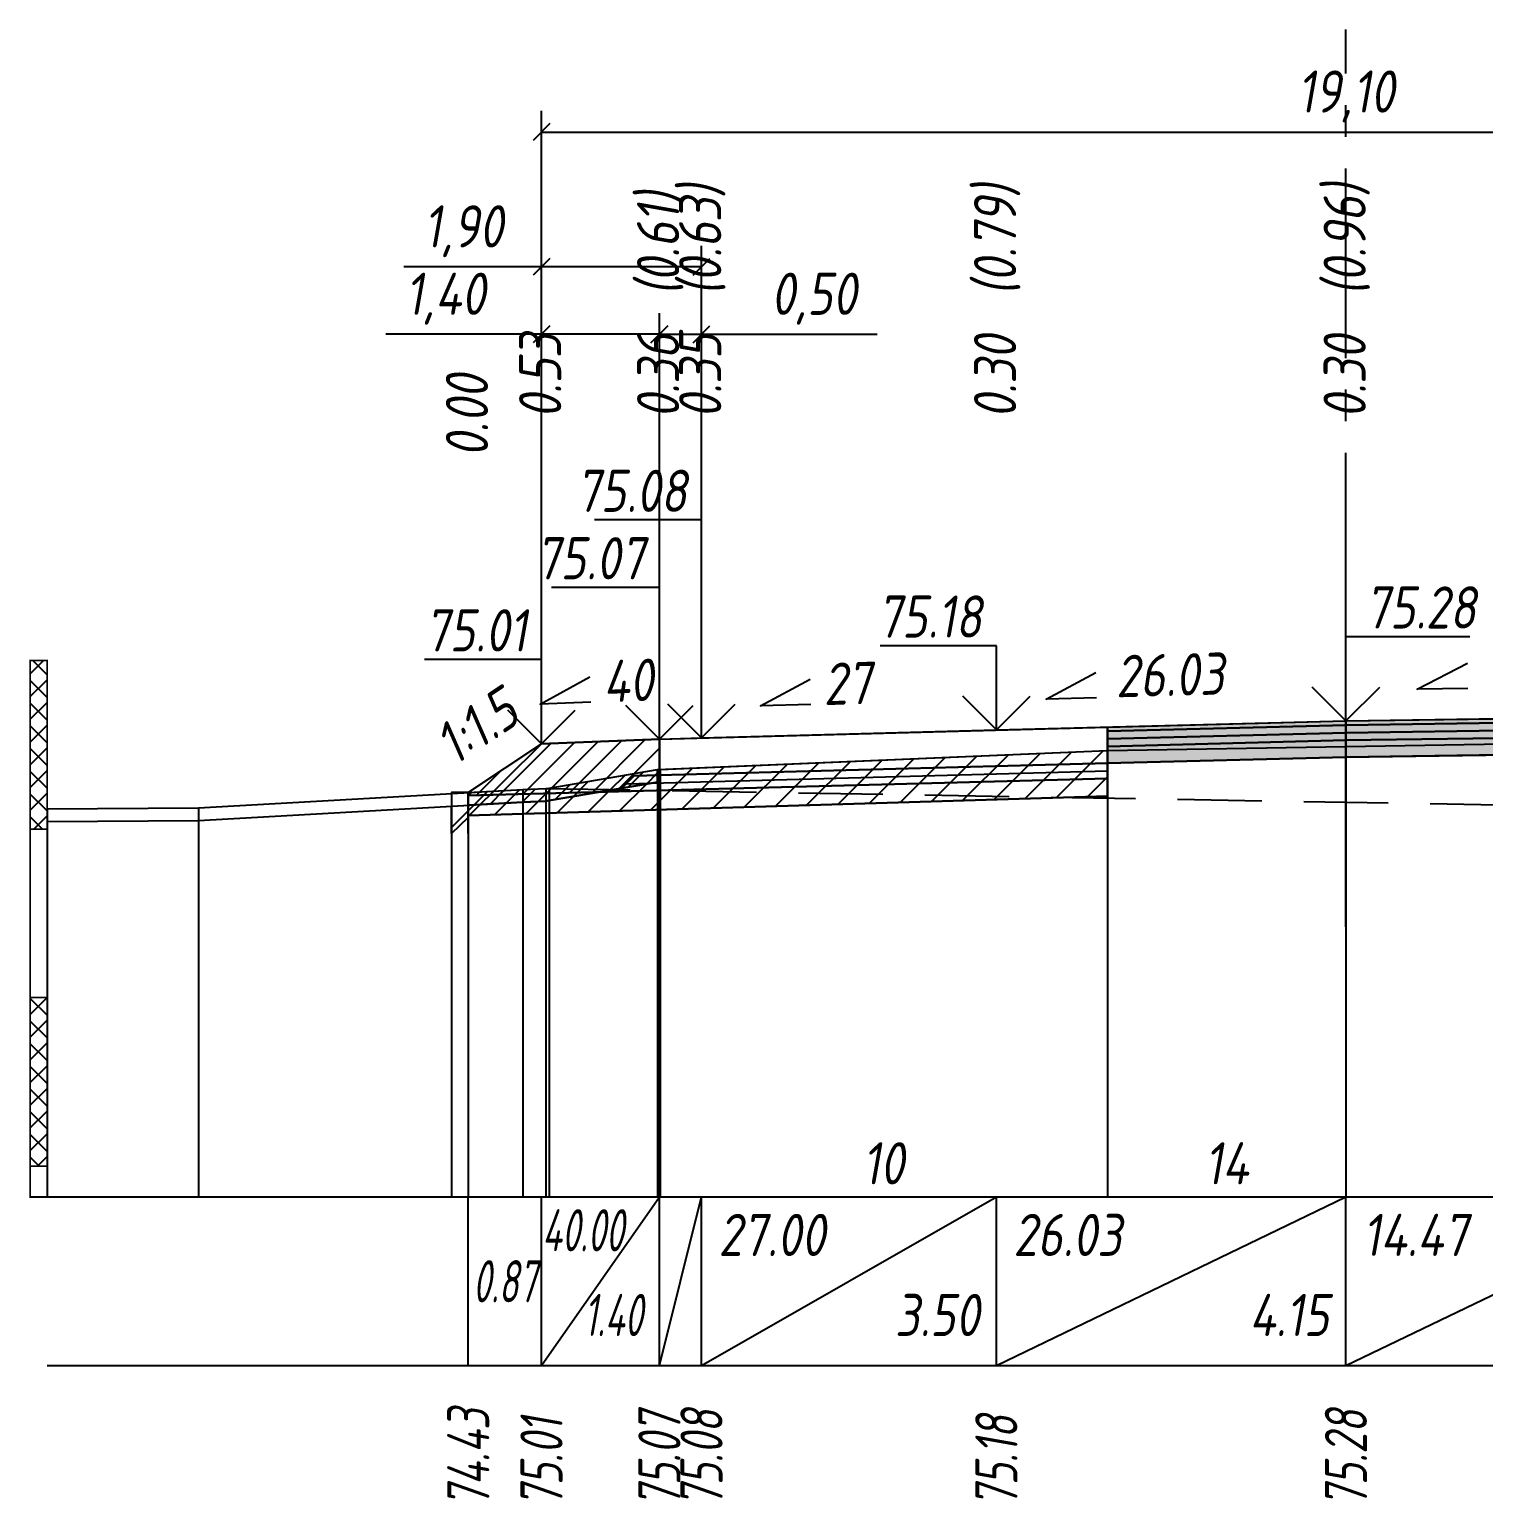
# Model space of a CAD drawing. Extents: x -717 to 1451, y -133302 to 233.
# Drawn here: x 78.9 to 165.3, y -32826.9 to -32739.7 of the extents above; entities that cross this region are included whole.
import ezdxf
from ezdxf.enums import TextEntityAlignment as Align

# ---------------------------------------------------------------- set-up
doc = ezdxf.new("R2010")
doc.units = 0
doc.linetypes.add('осевая2', pattern=[1.125, 0.75, -0.125, 0.125, -0.125])
doc.linetypes.add('штриховая', pattern=[0.75, 0.5, -0.25])
for name, color, linetype in [('Интерполированный поперечник', 2, 'Continuous'), ('Код_514', 1, 'Continuous'), ('Контур_0', 7, 'Continuous'), ('Контур_2521', 7, 'Continuous'), ('Контур_2564', 7, 'Continuous'), ('Контур_2660', 7, 'Continuous'), ('Контур_2665', 7, 'Continuous'), ('Контур_400', 7, 'Continuous'), ('Контур_508', 7, 'Continuous'), ('Контур_512', 7, 'Continuous'), ('Контур_513', 7, 'Continuous'), ('Контур_818', 7, 'Continuous'), ('Красный поперечник', 1, 'Continuous'), ('Линейка абсолютных высот', 7, 'Continuous'), ('Объём_2501', 7, 'Continuous'), ('Объём_2564', 7, 'Continuous'), ('Объём_2650', 7, 'Continuous'), ('Объём_2660', 7, 'Continuous'), ('Объём_2661', 7, 'Continuous'), ('Объём_2662', 7, 'Continuous'), ('Объём_2663', 7, 'Continuous'), ('Объём_2665', 7, 'Continuous'), ('Объём_2666', 7, 'Continuous'), ('Объём_2753', 7, 'Continuous'), ('Ось', 1, 'осевая2'), ('Откосы', 7, 'Continuous'), ('Отметки покрытия', 7, 'Continuous'), ('Рабочие отметки', 7, 'Continuous'), ('Рабочие отметки доп.', 7, 'Continuous'), ('Слои выравнивания', 7, 'Continuous'), ('Таблица', 7, 'Continuous'), ('Уклоны проезжей части', 7, 'Continuous'), ('Черный поперечник', 3, 'Continuous')]:
    doc.layers.add(name, color=color, linetype=linetype)
for name, color, linetype, true_color in [('Контур_2540', 2, 'Continuous', 0xffff00), ('Контур_2560', 2, 'Continuous', 0xffff00), ('Контур_2561', 7, 'Continuous', 0xff8040), ('Контур_2562', 3, 'Continuous', 0x00ff00), ('Контур_2563', 7, 'Continuous', 0xff8000), ('Контур_2570', 7, 'Continuous', 0x80ff00), ('Контур_2583', 3, 'Continuous', 0x00ff00), ('Контур_2725', 7, 'Continuous', 0x323232), ('Контур_2736', 4, 'Continuous', 0x00ffff), ('Контур_2737', 4, 'Continuous', 0x00ffff), ('Контур_2738', 4, 'Continuous', 0x00ffff), ('Контур_2739', 4, 'Continuous', 0x00ffff), ('Контур_2741', 4, 'Continuous', 0x00ffff), ('Контур_2742', 4, 'Continuous', 0x00ffff), ('Контур_2743', 4, 'Continuous', 0x00ffff), ('Контур_2744', 7, 'Continuous', 0xa4ffff), ('Контур_2745', 7, 'Continuous', 0xa4ffff), ('Контур_2747', 4, 'Continuous', 0x00ffff), ('Контур_2748', 4, 'Continuous', 0x00ffff), ('Контур_2749', 4, 'Continuous', 0x00ffff), ('Контур_2750', 4, 'Continuous', 0x00ffff), ('Контур_2751', 4, 'Continuous', 0x00ffff), ('Контур_2752', 4, 'Continuous', 0x00ffff), ('Контур_2760', 7, 'Continuous', 0x323232), ('Контур_2761', 7, 'Continuous', 0x323232), ('Контур_2762', 7, 'Continuous', 0x323232), ('Контур_2763', 7, 'Continuous', 0x323232), ('Контур_402', 7, 'Continuous', 0xff6464), ('Контур_703', 4, 'Continuous', 0x00ffff), ('Контур_705', 4, 'Continuous', 0x00ffff), ('Контур_707', 4, 'Continuous', 0x00ffff), ('Контур_720', 131, 'Continuous', 0xaaffff), ('Объём_2500', 7, 'Continuous', 0xc0c0c0), ('Объём_2520', 7, 'Continuous', 0x80ffff), ('Объём_2540', 2, 'Continuous', 0xffff00), ('Объём_2560', 2, 'Continuous', 0xffff00), ('Объём_2561', 7, 'Continuous', 0xff8040), ('Объём_2562', 3, 'Continuous', 0x00ff00), ('Объём_2563', 7, 'Continuous', 0xff8000), ('Объём_2570', 7, 'Continuous', 0x80ff00), ('Объём_2583', 3, 'Continuous', 0x00ff00), ('Объём_2592', 3, 'Continuous', 0x00ff00), ('Объём_2596', 3, 'Continuous', 0x00ff00), ('Объём_2600', 7, 'Continuous', 0x808000), ('Объём_2746', 2, 'Continuous', 0xffff00)]:
    doc.layers.add(name, color=color, linetype=linetype, true_color=true_color)
doc.styles.get("Standard").update_dxf_attribs({"font": 'txt', "height": 2.5})
doc.styles.add('М', font='romand.shx', dxfattribs={"width": 0.8, "oblique": 10, "height": 2.5})
doc.dimstyles.new('ISO-25', dxfattribs={"dimtxt": 2.5, "dimasz": 2.5, "dimexe": 1.25, "dimexo": 0.625, "dimtad": 1, "dimtxsty": 'Standard', "dimcen": 2.5, "dimadec": 0, "dimazin": 0, "dimtfac": 1, "dimtmove": 0, "dimatfit": 3, "dimfxl": 1, "dimarcsym": 0})
pattern_1 = [(45.0000013, (0, 0), (-0.67351924, 0.67351921), []), (135.0000003, (0, 0), (-0.673519222, -0.67351923), [])]

# ---------------------------------------------------------------- blocks, each defined once
blk = doc.blocks.new('_Oblique')
at = {"color": 0, "linetype": 'ByBlock', "lineweight": -2}
blk.add_line((-0.5, -0.5), (0.5, 0.5), dxfattribs=at)
blk = doc.blocks.new('*D754')
at = {"color": 0, "lineweight": -2, "transparency": 16777216}
for p, q in [((109.345, -32781.547), (109.345, -32756.562)), ((116.345, -32781.267), (116.345, -32756.562)), ((109.345, -32757.812), (100.105, -32757.812)), ((116.345, -32757.812), (109.345, -32757.812))]:
    blk.add_line(p, q, dxfattribs=at)
at = {"layer": 'Defpoints', "color": 0, "transparency": 16777216}
for p in [(116.345, -32757.812), (109.345, -32782.172), (116.345, -32781.892)]:
    blk.add_point(p, dxfattribs=at)
at = {"color": 0, "lineweight": -2, "transparency": 16777216, "rotation": 180}
blk.add_blockref('_Oblique', (109.345, -32757.812), dxfattribs=at)
at = {"color": 0, "lineweight": -2, "transparency": 16777216}
blk.add_blockref('_Oblique', (116.345, -32757.812), dxfattribs=at)
at = {"color": 0, "transparency": 16777216, "insert": (103.646, -32755.699), "char_height": 2.5, "width": 8.75, "attachment_point": 5, "style": 'М'}
blk.add_mtext('1,40', dxfattribs=at)
blk = doc.blocks.new('*D756')
at = {"color": 0, "lineweight": -2, "transparency": 16777216}
for p, q in [((116.345, -32781.267), (116.345, -32756.562)), ((118.845, -32781.2), (118.845, -32756.562)), ((116.345, -32757.812), (118.845, -32757.812)), ((118.845, -32757.812), (129.274, -32757.812))]:
    blk.add_line(p, q, dxfattribs=at)
at = {"layer": 'Defpoints', "color": 0, "transparency": 16777216}
for p in [(118.845, -32757.812), (116.345, -32781.892), (118.845, -32781.825)]:
    blk.add_point(p, dxfattribs=at)
at = {"color": 0, "lineweight": -2, "transparency": 16777216, "rotation": 180}
blk.add_blockref('_Oblique', (116.345, -32757.812), dxfattribs=at)
at = {"color": 0, "lineweight": -2, "transparency": 16777216}
blk.add_blockref('_Oblique', (118.845, -32757.812), dxfattribs=at)
at = {"color": 0, "transparency": 16777216, "insert": (125.513, -32755.699), "char_height": 2.5, "width": 9.16667, "attachment_point": 5, "style": 'М'}
blk.add_mtext('0,50', dxfattribs=at)
blk = doc.blocks.new('*D759')
at = {"color": 0, "lineweight": -2, "transparency": 16777216}
for p, q in [((109.345, -32781.547), (109.345, -32752.562)), ((118.845, -32781.2), (118.845, -32752.562)), ((109.345, -32753.812), (101.178, -32753.812)), ((118.845, -32753.812), (109.345, -32753.812))]:
    blk.add_line(p, q, dxfattribs=at)
at = {"layer": 'Defpoints', "color": 0, "transparency": 16777216}
for p in [(118.845, -32753.812), (109.345, -32782.172), (118.845, -32781.825)]:
    blk.add_point(p, dxfattribs=at)
at = {"color": 0, "lineweight": -2, "transparency": 16777216, "rotation": 180}
blk.add_blockref('_Oblique', (109.345, -32753.812), dxfattribs=at)
at = {"color": 0, "lineweight": -2, "transparency": 16777216}
blk.add_blockref('_Oblique', (118.845, -32753.812), dxfattribs=at)
at = {"color": 0, "transparency": 16777216, "insert": (104.718, -32751.699), "char_height": 2.5, "width": 8.75, "attachment_point": 5, "style": 'М'}
blk.add_mtext('1,90', dxfattribs=at)
blk = doc.blocks.new('*D760')
at = {"color": 0, "lineweight": -2, "transparency": 16777216}
for p, q in [((109.345, -32781.547), (109.345, -32744.562)), ((204.845, -32779.482), (204.845, -32744.562)), ((109.345, -32745.812), (204.845, -32745.812))]:
    blk.add_line(p, q, dxfattribs=at)
at = {"layer": 'Defpoints', "color": 0, "transparency": 16777216}
for p in [(204.845, -32745.812), (204.845, -32780.107), (109.345, -32782.172)]:
    blk.add_point(p, dxfattribs=at)
at = {"color": 0, "lineweight": -2, "transparency": 16777216, "rotation": 180}
blk.add_blockref('_Oblique', (109.345, -32745.812), dxfattribs=at)
at = {"color": 0, "lineweight": -2, "transparency": 16777216}
blk.add_blockref('_Oblique', (204.845, -32745.812), dxfattribs=at)
at = {"color": 0, "transparency": 16777216, "insert": (157.095, -32743.699), "char_height": 2.5, "width": 10.41667, "attachment_point": 5, "style": 'М'}
blk.add_mtext('19,10', dxfattribs=at)

msp = doc.modelspace()

# ---------------------------------------------------------------- hatches: boundary and pattern name
at = {"layer": 'Линейка абсолютных высот'}
h = msp.add_hatch(dxfattribs=at)
h.set_pattern_fill('ANSI37', scale=0.3, style=0)
h.set_pattern_definition(pattern_1)
h.paths.add_polyline_path([(80, -32787.171), (80, -32777.171), (79, -32777.171), (79, -32787.171)])
h = msp.add_hatch(dxfattribs=at)
h.set_pattern_fill('ANSI37', scale=0.3, style=0)
h.set_pattern_definition(pattern_1)
h.paths.add_polyline_path([(80, -32807.171), (80, -32797.171), (79, -32797.171), (79, -32807.171)])
at = {"layer": 'Объём_2563'}
h = msp.add_hatch(dxfattribs=at)
h.set_pattern_fill('ANSI31', color=256, scale=0.3)
h.paths.add_polyline_path([(109.345, -32782.11), (116.345, -32781.83), (116.345, -32783.98), (114.845, -32784.02), (113.92, -32784.945), (105, -32785.186), (105, -32785.007)])
at = {"layer": 'Объём_2570'}
h = msp.add_hatch(dxfattribs=at)
h.set_pattern_fill('ANSI31', color=256, scale=0.2)
h.paths.add_polyline_path([(116.235, -32784.382), (109.805, -32785.483), (109.607, -32785.506), (108.243, -32785.574), (105, -32785.757), (105, -32785.007), (108.243, -32784.824), (109.607, -32784.756), (109.805, -32784.733), (116.235, -32783.632)])
at = {"layer": 'Объём_2600'}
h = msp.add_hatch(dxfattribs=at)
h.set_pattern_fill('ANSI31', color=6, scale=0.4)
h.paths.add_polyline_path([(116.388, -32783.628), (142.934, -32782.515), (142.934, -32785.225), (105, -32786.363), (105, -32786.492), (104, -32787.441), (104, -32785.813), (108.243, -32785.574), (109.607, -32785.506), (109.805, -32785.483), (116.235, -32784.382), (116.235, -32783.632)])
at = {"layer": 'Слои выравнивания'}
for color, points in [(2, [(157.095, -32780.75), (167.626, -32780.597), (167.816, -32780.595), (177.845, -32780.45), (192.201, -32780.234), (192.201, -32780.484), (177.845, -32780.7), (167.816, -32780.845), (167.626, -32780.847), (157.095, -32781)]), (3, [(157.095, -32781), (167.626, -32780.847), (167.816, -32780.845), (177.845, -32780.7), (192.201, -32780.484), (192.201, -32780.934), (177.845, -32781.15), (167.816, -32781.295), (167.626, -32781.297), (157.095, -32781.45)]), (2, [(142.934, -32781.118), (157.095, -32780.75), (157.095, -32781), (142.934, -32781.368)]), (3, [(142.934, -32781.368), (157.095, -32781), (157.095, -32781.45), (142.934, -32781.818)]), (4, [(142.934, -32781.818), (157.095, -32781.45), (157.095, -32781.9), (142.934, -32782.268)]), (4, [(157.095, -32781.45), (167.626, -32781.297), (167.816, -32781.295), (177.845, -32781.15), (192.201, -32780.934), (192.201, -32781.384), (177.845, -32781.6), (167.816, -32781.745), (167.626, -32781.747), (157.095, -32781.9)]), (5, [(157.095, -32781.9), (167.626, -32781.747), (167.816, -32781.745), (177.845, -32781.6), (192.201, -32781.384), (192.201, -32782.384), (177.845, -32782.6), (167.816, -32782.745), (167.626, -32782.747), (157.095, -32782.9)]), (5, [(142.934, -32782.268), (157.095, -32781.9), (157.095, -32782.9), (142.934, -32783.268)])]:
    msp.add_hatch(color=color, dxfattribs=at).paths.add_polyline_path(points)

# ---------------------------------------------------------------- linework, layer by layer
at = {"layer": 'Интерполированный поперечник', "linetype": 'штриховая', "ltscale": 10, "flags": 128}
msp.add_lwpolyline([(109.607, -32784.756), (224.142, -32786.722)], dxfattribs=at)
at = {"layer": 'Код_514'}
for p, q in [((105, -32819), (105, -32809)), ((109.345, -32819), (109.345, -32809)), ((109.345, -32819), (116.345, -32809)), ((116.345, -32819), (116.345, -32809)), ((116.345, -32819), (118.845, -32809)), ((118.845, -32819), (118.845, -32809)), ((118.845, -32819), (136.345, -32809)), ((136.345, -32819), (136.345, -32809)), ((136.345, -32819), (157.095, -32809)), ((157.095, -32819), (157.095, -32809)), ((157.095, -32819), (177.845, -32809))]:
    msp.add_line(p, q, dxfattribs=at)
at = {"layer": 'Контур_0', "flags": 128}
for points in [[(116.345, -32781.83), (142.934, -32781.118), (142.934, -32783.268), (116.345, -32783.98), (116.345, -32781.83), (116.345, -32781.83)], [(109.345, -32782.11), (105, -32785.007), (105, -32785.007), (105, -32785.007), (105, -32785.007), (105, -32785.007), (105, -32785.007), (105, -32785.007), (105, -32785.007), (105, -32785.007), (105, -32785.007), (105, -32785.007), (105, -32785.007), (105, -32785.007), (105, -32785.007), (105, -32787.441)], [(109.345, -32782.11), (105, -32785.007), (105, -32785.007), (105, -32785.007), (105, -32785.007), (105, -32785.007), (105, -32785.007), (105, -32785.007), (105, -32785.007), (105, -32785.007), (105, -32785.007), (105, -32785.007), (105, -32785.007), (105, -32785.007), (105, -32785.007), (105, -32787.441), (105, -32787.441), (105, -32785.007), (105, -32785.007), (105, -32785.007), (105, -32785.007), (105, -32785.007), (105, -32785.007), (105, -32785.007), (105, -32785.007), (105, -32785.007), (105, -32785.007), (105, -32785.007), (105, -32785.007), (105, -32785.007)], [(105, -32785.186), (113.92, -32784.945), (114.845, -32784.02), (116.345, -32783.98)], [(114.845, -32784.02), (142.934, -32783.268), (142.934, -32784.168), (113.92, -32784.945), (114.845, -32784.02), (114.845, -32784.02)]]:
    msp.add_lwpolyline(points, dxfattribs=at)
at = {"layer": 'Контур_2521', "color": 250, "flags": 128}
msp.add_lwpolyline([(114.383, -32784.483), (136.345, -32783.89), (142.934, -32783.718)], dxfattribs=at)
at = {"layer": 'Контур_2540', "flags": 128}
msp.add_lwpolyline([(113.92, -32784.945), (142.934, -32784.168), (142.934, -32785.225), (105, -32786.363), (105, -32785.186), (113.92, -32784.945), (113.92, -32784.945)], dxfattribs=at)
at = {"layer": 'Контур_2560', "flags": 128}
msp.add_lwpolyline([(109.345, -32782.11), (109.345, -32782.11), (109.345, -32782.11), (116.345, -32781.83)], dxfattribs=at)
at = {"layer": 'Контур_2561', "flags": 128}
msp.add_lwpolyline([(116.345, -32781.83), (116.345, -32781.83), (109.345, -32782.11), (109.345, -32782.11), (116.345, -32781.83)], dxfattribs=at)
at = {"layer": 'Контур_2562', "flags": 128}
msp.add_lwpolyline([(109.345, -32782.11), (109.345, -32782.11), (109.345, -32782.11), (109.345, -32782.11), (109.345, -32782.11)], dxfattribs=at)
at = {"layer": 'Контур_2563', "flags": 128}
msp.add_lwpolyline([(109.345, -32782.11), (116.345, -32781.83), (116.345, -32783.98), (114.845, -32784.02), (113.92, -32784.945), (105, -32785.186), (105, -32785.007), (109.345, -32782.11), (109.345, -32782.11)], dxfattribs=at)
at = {"layer": 'Контур_2564', "flags": 128}
msp.add_lwpolyline([(109.345, -32782.11), (116.345, -32781.83)], dxfattribs=at)
at = {"layer": 'Контур_2570', "flags": 128}
msp.add_lwpolyline([(80, -32786.726), (88.991, -32786.659), (108.243, -32785.574), (109.607, -32785.506), (109.607, -32785.506), (109.805, -32785.483), (116.235, -32784.382), (116.235, -32783.632), (116.388, -32783.628), (142.934, -32782.515), (157.095, -32782.267), (167.626, -32782.083), (167.816, -32782.082), (192.201, -32781.542), (192.646, -32781.568), (211.766, -32782.463), (211.766, -32783.213), (213.901, -32783.932), (222.312, -32786.801), (224.142, -32787.472), (224.142, -32787.472), (226.93, -32787.628), (231.59, -32787.663), (248.707, -32787.674)], dxfattribs=at)
at = {"layer": 'Контур_2583', "flags": 128}
msp.add_lwpolyline([(104, -32787.441), (105, -32786.492), (105, -32785.007), (104, -32785.007), (104, -32787.441)], dxfattribs=at)
at = {"layer": 'Контур_2660', "flags": 128}
msp.add_lwpolyline([(105, -32786.363), (142.934, -32785.225)], dxfattribs=at)
at = {"layer": 'Контур_2665', "flags": 128}
msp.add_lwpolyline([(109.345, -32782.11), (109.345, -32782.11)], dxfattribs=at)
at = {"layer": 'Контур_2725', "flags": 128}
msp.add_lwpolyline([(142.934, -32783.268), (157.095, -32782.9), (167.626, -32782.747), (167.816, -32782.745), (177.845, -32782.6), (192.201, -32782.384)], dxfattribs=at)
at = {"layer": 'Контур_2736', "flags": 128}
msp.add_lwpolyline([(109.345, -32782.11), (105, -32785.007)], dxfattribs=at)
at = {"layer": 'Контур_2737', "flags": 128}
msp.add_lwpolyline([(105, -32785.007), (105, -32785.007)], dxfattribs=at)
at = {"layer": 'Контур_2738', "flags": 128}
msp.add_lwpolyline([(105, -32785.007), (105, -32785.007)], dxfattribs=at)
at = {"layer": 'Контур_2739', "flags": 128}
msp.add_lwpolyline([(105, -32785.007), (105, -32785.007)], dxfattribs=at)
at = {"layer": 'Контур_2741', "flags": 128}
msp.add_lwpolyline([(105, -32785.007), (105, -32785.007)], dxfattribs=at)
at = {"layer": 'Контур_2742', "flags": 128}
msp.add_lwpolyline([(105, -32785.007), (105, -32785.007)], dxfattribs=at)
at = {"layer": 'Контур_2743', "flags": 128}
msp.add_lwpolyline([(105, -32785.007), (105, -32785.007)], dxfattribs=at)
at = {"layer": 'Контур_2744', "flags": 128}
msp.add_lwpolyline([(105, -32785.007), (105, -32785.007)], dxfattribs=at)
msp.add_lwpolyline([(105, -32785.007), (105, -32785.007)], dxfattribs=at)
msp.add_lwpolyline([(105, -32785.007), (105, -32785.007)], dxfattribs=at)
msp.add_lwpolyline([(105, -32785.007), (105, -32785.007)], dxfattribs=at)
msp.add_lwpolyline([(105, -32785.007), (105, -32785.007)], dxfattribs=at)
msp.add_lwpolyline([(105, -32785.007), (105, -32785.007)], dxfattribs=at)
at = {"layer": 'Контур_2745', "flags": 128}
msp.add_lwpolyline([(105, -32785.007), (105, -32785.007)], dxfattribs=at)
msp.add_lwpolyline([(105, -32785.007), (105, -32785.007)], dxfattribs=at)
msp.add_lwpolyline([(105, -32785.007), (105, -32785.007)], dxfattribs=at)
msp.add_lwpolyline([(105, -32785.007), (105, -32785.007)], dxfattribs=at)
msp.add_lwpolyline([(105, -32785.007), (105, -32785.007)], dxfattribs=at)
msp.add_lwpolyline([(105, -32785.007), (105, -32785.007)], dxfattribs=at)
at = {"layer": 'Контур_2747', "flags": 128}
msp.add_lwpolyline([(105, -32785.007), (105, -32785.007)], dxfattribs=at)
at = {"layer": 'Контур_2748', "flags": 128}
msp.add_lwpolyline([(105, -32785.007), (105, -32785.007)], dxfattribs=at)
at = {"layer": 'Контур_2749', "flags": 128}
msp.add_lwpolyline([(105, -32785.007), (105, -32785.007)], dxfattribs=at)
at = {"layer": 'Контур_2750', "flags": 128}
msp.add_lwpolyline([(105, -32785.007), (105, -32785.007)], dxfattribs=at)
at = {"layer": 'Контур_2751', "flags": 128}
msp.add_lwpolyline([(105, -32785.007), (105, -32785.007)], dxfattribs=at)
at = {"layer": 'Контур_2752', "flags": 128}
msp.add_lwpolyline([(105, -32785.007), (105, -32785.007)], dxfattribs=at)
at = {"layer": 'Контур_2760', "flags": 128}
msp.add_lwpolyline([(142.934, -32781.118), (157.095, -32780.75), (167.626, -32780.597), (167.816, -32780.595), (177.845, -32780.45), (192.201, -32780.234)], dxfattribs=at)
at = {"layer": 'Контур_2761', "flags": 128}
msp.add_lwpolyline([(142.934, -32781.368), (157.095, -32781), (167.626, -32780.847), (167.816, -32780.845), (177.845, -32780.7), (192.201, -32780.484)], dxfattribs=at)
at = {"layer": 'Контур_2762', "flags": 128}
msp.add_lwpolyline([(142.934, -32781.818), (157.095, -32781.45), (167.626, -32781.297), (167.816, -32781.295), (177.845, -32781.15), (192.201, -32780.934)], dxfattribs=at)
at = {"layer": 'Контур_2763', "flags": 128}
msp.add_lwpolyline([(142.934, -32782.268), (157.095, -32781.9), (167.626, -32781.747), (167.816, -32781.745), (177.845, -32781.6), (192.201, -32781.384)], dxfattribs=at)
at = {"layer": 'Контур_400', "flags": 128}
for points in [[(157.095, -32780.75), (177.845, -32780.45), (195.345, -32780.187), (195.345, -32780.187), (195.345, -32780.187), (195.345, -32780.187), (195.345, -32780.187), (195.345, -32780.187), (197.845, -32780.149)], [(116.345, -32781.83), (118.845, -32781.762), (118.845, -32781.762), (118.845, -32781.762), (118.845, -32781.762), (118.845, -32781.762), (118.845, -32781.762), (136.345, -32781.29), (157.095, -32780.75)]]:
    msp.add_lwpolyline(points, dxfattribs=at)
at = {"layer": 'Контур_402', "flags": 128}
msp.add_lwpolyline([(105, -32786.363), (142.934, -32785.225), (142.934, -32783.268), (157.095, -32782.9), (177.845, -32782.6), (192.201, -32782.384), (192.201, -32785.853), (214.565, -32786.524)], dxfattribs=at)
at = {"layer": 'Контур_508', "flags": 128}
msp.add_lwpolyline([(104, -32787.441), (105, -32786.492), (105, -32786.363), (142.934, -32785.225), (142.934, -32783.268), (157.095, -32782.9), (177.845, -32782.6), (192.201, -32782.384), (192.201, -32785.853), (214.565, -32786.524), (218.279, -32789), (220.279, -32789), (223.707, -32786.715)], dxfattribs=at)
at = {"layer": 'Контур_512', "flags": 128}
msp.add_lwpolyline([(104, -32787.441), (105, -32786.492), (105, -32786.363), (142.934, -32785.225)], dxfattribs=at)
at = {"layer": 'Контур_513', "flags": 128}
msp.add_lwpolyline([(104, -32787.441), (105, -32786.492), (105, -32786.363), (142.934, -32785.225), (142.934, -32783.268), (157.095, -32782.9), (177.845, -32782.6), (192.201, -32782.384), (192.201, -32785.853), (214.565, -32786.524), (218.279, -32789), (220.279, -32789), (223.707, -32786.715)], dxfattribs=at)
at = {"layer": 'Контур_703', "flags": 128}
for points in [[(109.345, -32782.11), (105, -32785.007)], [(105, -32785.007), (105, -32787.441)]]:
    msp.add_lwpolyline(points, dxfattribs=at)
at = {"layer": 'Контур_705', "flags": 128}
msp.add_lwpolyline([(105, -32785.007), (105, -32785.007)], dxfattribs=at)
at = {"layer": 'Контур_707', "flags": 128}
msp.add_lwpolyline([(105, -32787.441), (105, -32785.007)], dxfattribs=at)
at = {"layer": 'Контур_720', "flags": 128}
msp.add_lwpolyline([(105, -32787.441), (105, -32787.441)], dxfattribs=at)
at = {"layer": 'Контур_818', "flags": 128}
msp.add_lwpolyline([(105, -32785.757), (108.243, -32785.574), (109.607, -32785.506), (109.607, -32785.506), (109.805, -32785.483), (116.235, -32784.382), (116.235, -32783.632), (116.388, -32783.628), (142.934, -32782.515), (157.095, -32782.267), (167.626, -32782.083), (167.816, -32782.082), (192.201, -32781.542), (192.646, -32781.568), (211.766, -32782.463), (211.766, -32783.213), (213.901, -32783.932), (222.312, -32786.801), (223.707, -32787.313)], dxfattribs=at)
at = {"layer": 'Красный поперечник'}
for p, q in [((157.095, -32780.75), (177.845, -32780.45)), ((118.845, -32781.762), (136.345, -32781.29)), ((136.345, -32781.29), (157.095, -32780.75)), ((105, -32785.007), (109.345, -32782.11)), ((109.345, -32782.11), (116.345, -32781.83)), ((116.345, -32781.83), (118.845, -32781.762)), ((142.934, -32785.225), (142.934, -32809)), ((105, -32786.363), (105, -32809)), ((105, -32786.492), (105, -32809)), ((104, -32787.441), (104, -32809))]:
    msp.add_line(p, q, dxfattribs=at)
at = {"layer": 'Линейка абсолютных высот', "color": 7, "const_width": 0.1, "flags": 128}
for points in [[(80, -32787.171), (80, -32777.171), (79, -32777.171), (79, -32787.171), (80, -32787.171)], [(80, -32797.171), (80, -32787.171), (79, -32787.171), (79, -32797.171), (80, -32797.171)], [(80, -32807.171), (80, -32797.171), (79, -32797.171), (79, -32807.171), (80, -32807.171)], [(80, -32809), (80, -32807.171), (79, -32807.171), (79, -32809), (80, -32809)]]:
    msp.add_lwpolyline(points, dxfattribs=at)
at = {"layer": 'Объём_2500', "flags": 128}
msp.add_lwpolyline([(116.345, -32781.83), (142.934, -32781.118), (142.934, -32783.268), (116.345, -32783.98), (116.345, -32781.83), (116.345, -32781.83)], dxfattribs=at)
at = {"layer": 'Объём_2501', "flags": 128}
for points in [[(157.095, -32780.75), (177.845, -32780.45), (195.345, -32780.187), (195.345, -32780.187), (195.345, -32780.187), (195.345, -32780.187), (195.345, -32780.187), (195.345, -32780.187), (197.845, -32780.149)], [(116.345, -32781.83), (118.845, -32781.762), (118.845, -32781.762), (118.845, -32781.762), (118.845, -32781.762), (118.845, -32781.762), (118.845, -32781.762), (136.345, -32781.29), (157.095, -32780.75)]]:
    msp.add_lwpolyline(points, dxfattribs=at)
at = {"layer": 'Объём_2520', "color": 250, "flags": 128}
msp.add_lwpolyline([(114.845, -32784.02), (142.934, -32783.268), (142.934, -32784.168), (113.92, -32784.945), (114.845, -32784.02), (114.845, -32784.02)], dxfattribs=at)
at = {"layer": 'Объём_2540', "flags": 128}
msp.add_lwpolyline([(113.92, -32784.945), (142.934, -32784.168), (142.934, -32785.225), (105, -32786.363), (105, -32785.186), (113.92, -32784.945), (113.92, -32784.945)], dxfattribs=at)
at = {"layer": 'Объём_2560', "flags": 128}
msp.add_lwpolyline([(109.345, -32782.11), (109.345, -32782.11), (109.345, -32782.11), (116.345, -32781.83)], dxfattribs=at)
at = {"layer": 'Объём_2561', "flags": 128}
msp.add_lwpolyline([(116.345, -32781.83), (116.345, -32781.83), (109.345, -32782.11), (109.345, -32782.11), (116.345, -32781.83)], dxfattribs=at)
at = {"layer": 'Объём_2562', "flags": 128}
msp.add_lwpolyline([(109.345, -32782.11), (109.345, -32782.11), (109.345, -32782.11), (109.345, -32782.11), (109.345, -32782.11)], dxfattribs=at)
at = {"layer": 'Объём_2563', "color": 250, "flags": 128}
msp.add_lwpolyline([(109.345, -32782.11), (116.345, -32781.83), (116.345, -32783.98), (114.845, -32784.02), (113.92, -32784.945), (105, -32785.186), (105, -32785.007), (109.345, -32782.11), (109.345, -32782.11)], dxfattribs=at)
at = {"layer": 'Объём_2564', "flags": 128}
msp.add_lwpolyline([(109.345, -32782.11), (116.345, -32781.83)], dxfattribs=at)
at = {"layer": 'Объём_2570', "flags": 128}
msp.add_lwpolyline([(116.235, -32784.382), (109.805, -32785.483), (109.607, -32785.506), (108.243, -32785.574), (105, -32785.757), (105, -32785.007), (108.243, -32784.824), (109.607, -32784.756), (109.805, -32784.733), (116.235, -32783.632), (116.235, -32784.382), (116.235, -32784.382)], dxfattribs=at)
at = {"layer": 'Объём_2583', "flags": 128}
msp.add_lwpolyline([(104, -32787.441), (105, -32786.492), (105, -32785.007), (104, -32785.007), (104, -32787.441)], dxfattribs=at)
at = {"layer": 'Объём_2592', "flags": 128}
msp.add_lwpolyline([(105, -32785.007), (105, -32787.441), (105, -32785.007)], dxfattribs=at)
at = {"layer": 'Объём_2596', "flags": 128}
msp.add_lwpolyline([(105, -32785.007), (105, -32787.441), (105, -32785.007)], dxfattribs=at)
at = {"layer": 'Объём_2650', "color": 6, "flags": 128}
msp.add_lwpolyline([(116.388, -32783.628), (142.934, -32782.515), (142.934, -32785.225), (105, -32786.363), (105, -32786.492), (104, -32787.441), (104, -32785.813), (108.243, -32785.574), (109.607, -32785.506), (109.805, -32785.483), (116.235, -32784.382), (116.235, -32783.632), (116.388, -32783.628), (116.388, -32783.628)], dxfattribs=at)
at = {"layer": 'Объём_2660', "flags": 128}
msp.add_lwpolyline([(105, -32786.363), (142.934, -32785.225)], dxfattribs=at)
at = {"layer": 'Объём_2661', "flags": 128}
msp.add_lwpolyline([(109.345, -32782.11), (105, -32785.007), (105, -32786.427)], dxfattribs=at)
at = {"layer": 'Объём_2662', "flags": 128}
msp.add_lwpolyline([(105, -32786.427), (105, -32785.007)], dxfattribs=at)
at = {"layer": 'Объём_2663', "flags": 128}
msp.add_lwpolyline([(105, -32786.427), (105, -32787.441), (105, -32786.427)], dxfattribs=at)
at = {"layer": 'Объём_2665', "flags": 128}
msp.add_lwpolyline([(109.345, -32782.11), (109.345, -32782.11)], dxfattribs=at)
at = {"layer": 'Объём_2666', "flags": 128}
msp.add_lwpolyline([(109.345, -32782.11), (105, -32786.427)], dxfattribs=at)
at = {"layer": 'Объём_2746', "flags": 128}
msp.add_lwpolyline([(108.243, -32785.574), (109.607, -32785.506), (109.805, -32785.483), (116.235, -32784.382), (116.235, -32783.632), (142.934, -32782.515), (142.934, -32785.225), (105, -32786.363), (105, -32785.757), (108.243, -32785.574), (108.243, -32785.574)], dxfattribs=at)
at = {"layer": 'Объём_2753', "flags": 128}
msp.add_lwpolyline([(142.934, -32781.118), (142.934, -32781.118)], dxfattribs=at)
at = {"layer": 'Ось', "ltscale": 15}
msp.add_line((157.095, -32792.971), (157.095, -32739.721), dxfattribs=at)
at = {"layer": 'Откосы', "color": 1, "flags": 128}
for points in [[(142.29, -32779.375), (139.291, -32779.453), (142.25, -32777.875)], [(164.325, -32778.833), (161.325, -32778.877), (164.303, -32777.333)], [(112.267, -32779.64), (109.269, -32779.76), (112.207, -32778.141)], [(125.338, -32779.777), (122.339, -32779.858), (125.297, -32778.277)]]:
    msp.add_lwpolyline(points, dxfattribs=at)
at = {"layer": 'Отметки покрытия', "color": 1}
for p, q in [((118.845, -32768.83), (112.495, -32768.83)), ((118.845, -32781.762), (118.845, -32768.83)), ((116.345, -32772.83), (109.945, -32772.83)), ((116.345, -32781.83), (116.345, -32772.83)), ((157.095, -32780.75), (157.095, -32775.75)), ((157.095, -32775.75), (164.445, -32775.75)), ((109.345, -32777.11), (102.395, -32777.11)), ((109.345, -32782.11), (109.345, -32777.11)), ((136.345, -32776.29), (129.445, -32776.29)), ((136.345, -32781.29), (136.345, -32776.29)), ((157.095, -32780.75), (155.095, -32778.75)), ((157.095, -32780.75), (159.095, -32778.75)), ((118.845, -32781.762), (116.845, -32779.762)), ((118.845, -32781.762), (120.845, -32779.762)), ((136.345, -32781.29), (134.345, -32779.29)), ((136.345, -32781.29), (138.345, -32779.29)), ((109.345, -32782.11), (107.345, -32780.11)), ((109.345, -32782.11), (111.345, -32780.11)), ((116.345, -32781.83), (114.345, -32779.83)), ((116.345, -32781.83), (118.345, -32779.83))]:
    msp.add_line(p, q, dxfattribs=at)
at = {"layer": 'Слои выравнивания'}
for p, q in [((142.934, -32781.118), (142.934, -32809)), ((157.095, -32780.75), (157.095, -32809)), ((116.345, -32781.83), (116.345, -32809))]:
    msp.add_line(p, q, dxfattribs=at)
at = {"layer": 'Слои выравнивания', "color": 2, "flags": 128}
for points in [[(157.095, -32780.75), (167.626, -32780.597), (167.816, -32780.595), (177.845, -32780.45), (192.201, -32780.234), (192.201, -32780.484), (177.845, -32780.7), (167.816, -32780.845), (167.626, -32780.847), (157.095, -32781)], [(142.934, -32781.118), (157.095, -32780.75), (157.095, -32781), (142.934, -32781.368)]]:
    msp.add_lwpolyline(points, close=True, dxfattribs=at)
at = {"layer": 'Слои выравнивания', "color": 3, "flags": 128}
for points in [[(157.095, -32781), (167.626, -32780.847), (167.816, -32780.845), (177.845, -32780.7), (192.201, -32780.484), (192.201, -32780.934), (177.845, -32781.15), (167.816, -32781.295), (167.626, -32781.297), (157.095, -32781.45)], [(142.934, -32781.368), (157.095, -32781), (157.095, -32781.45), (142.934, -32781.818)]]:
    msp.add_lwpolyline(points, close=True, dxfattribs=at)
at = {"layer": 'Слои выравнивания', "color": 4, "flags": 128}
for points in [[(142.934, -32781.818), (157.095, -32781.45), (157.095, -32781.9), (142.934, -32782.268)], [(157.095, -32781.45), (167.626, -32781.297), (167.816, -32781.295), (177.845, -32781.15), (192.201, -32780.934), (192.201, -32781.384), (177.845, -32781.6), (167.816, -32781.745), (167.626, -32781.747), (157.095, -32781.9)]]:
    msp.add_lwpolyline(points, close=True, dxfattribs=at)
at = {"layer": 'Слои выравнивания', "color": 5, "flags": 128}
for points in [[(157.095, -32781.9), (167.626, -32781.747), (167.816, -32781.745), (177.845, -32781.6), (192.201, -32781.384), (192.201, -32782.384), (177.845, -32782.6), (167.816, -32782.745), (167.626, -32782.747), (157.095, -32782.9)], [(142.934, -32782.268), (157.095, -32781.9), (157.095, -32782.9), (142.934, -32783.268)]]:
    msp.add_lwpolyline(points, close=True, dxfattribs=at)
at = {"layer": 'Таблица'}
for p, q in [((80, -32809), (248.707, -32809)), ((80, -32819), (248.707, -32819))]:
    msp.add_line(p, q, dxfattribs=at)
at = {"layer": 'Черный поперечник', "color": 7}
for p, q in [((157.095, -32782.267), (157.095, -32809)), ((142.934, -32782.515), (142.934, -32809)), ((116.235, -32783.632), (116.235, -32809)), ((116.388, -32783.628), (116.388, -32809)), ((108.243, -32784.824), (108.243, -32809)), ((109.607, -32784.756), (109.607, -32809)), ((109.805, -32784.733), (109.805, -32809)), ((80, -32785.976), (80, -32809)), ((88.991, -32785.909), (88.991, -32809))]:
    msp.add_line(p, q, dxfattribs=at)
at = {"layer": 'Черный поперечник', "flags": 128}
msp.add_lwpolyline([(80, -32785.976), (88.991, -32785.909), (108.243, -32784.824), (109.607, -32784.756), (109.805, -32784.733), (116.235, -32783.632), (116.388, -32783.628), (142.934, -32782.515), (157.095, -32782.267), (167.626, -32782.083), (167.816, -32782.082), (192.201, -32781.542), (192.646, -32781.568), (211.766, -32782.463), (213.901, -32783.182), (222.312, -32786.051), (224.142, -32786.722), (226.93, -32786.878), (231.59, -32786.913), (248.707, -32786.924)], dxfattribs=at)

# ---------------------------------------------------------------- texts
at = {"layer": 'Код_514', "style": 'М', "oblique": 10}
for s, width, p in [('40.00', 0.6, (109.376, -32809.723)), ('27.00', 0.8, (119.845, -32810)), ('26.03', 0.8, (137.345, -32810)), ('14.47', 0.8, (158.095, -32810))]:
    msp.add_text(s, height=2.5, dxfattribs=dict(at, width=width)).set_placement(p, align=Align.TOP_LEFT)
at = {"layer": 'Код_514', "style": 'М', "oblique": 10, "width": 0.6}
msp.add_text('0.87', height=2.5, dxfattribs=at).set_placement((107.173, -32814), align=Align.MIDDLE_CENTER)
at = {"layer": 'Код_514', "style": 'М', "oblique": 10}
for s, width, p in [('1.40', 0.6, (115.345, -32818)), ('3.50', 0.8, (135.345, -32818)), ('4.15', 0.8, (156.095, -32818))]:
    msp.add_text(s, height=2.5, dxfattribs=dict(at, width=width)).set_placement(p, align=Align.BOTTOM_RIGHT)
at = {"layer": 'Код_514', "style": 'М', "oblique": 10, "width": 0.7}
for s, p in [('74.43', (105, -32827.382)), ('75.07', (116.345, -32827.382)), ('75.08', (118.845, -32827.382)), ('75.28', (157.095, -32827.382)), ('75.01', (109.345, -32827.382)), ('75.18', (136.345, -32827.382))]:
    msp.add_text(s, height=2.5, rotation=90, dxfattribs=at).set_placement(p, align=Align.MIDDLE_LEFT)
at = {"layer": 'Отметки покрытия', "color": 1, "style": 'М', "oblique": 10, "width": 0.8}
for s, p in [('75.08', (117.986, -32769.099)), ('75.07', (115.486, -32773.099)), ('75.18', (135.486, -32776.559)), ('75.01', (108.486, -32777.379))]:
    msp.add_text(s, height=2.5, dxfattribs=at).set_placement(p, align=Align.BOTTOM_RIGHT)
msp.add_text('75.28', height=2.5, dxfattribs=at).set_placement((158.236, -32776.019), align=Align.BOTTOM_LEFT)
at = {"layer": 'Рабочие отметки', "color": 1, "style": 'М', "oblique": 10, "width": 0.8}
for s, p in [('0.53', (109.267, -32762.794)), ('0.36', (116.267, -32762.794)), ('0.35', (118.767, -32762.794)), ('0.30', (136.267, -32762.794)), ('0.30', (157.017, -32762.794)), ('0.00', (104.922, -32765.086))]:
    msp.add_text(s, height=2.5, rotation=90, dxfattribs=at).set_placement(p, align=Align.MIDDLE_LEFT)
at = {"layer": 'Рабочие отметки доп.', "color": 1, "style": 'М', "oblique": 10, "width": 0.8}
for s, p in [('(0.61)', (116.267, -32755.494)), ('(0.63)', (118.767, -32755.494)), ('(0.79)', (136.267, -32755.494)), ('(0.96)', (157.017, -32755.494))]:
    msp.add_text(s, height=2.5, rotation=90, dxfattribs=at).set_placement(p, align=Align.MIDDLE_LEFT)
at = {"layer": 'Слои выравнивания', "style": 'М', "oblique": 10, "width": 0.8}
for s, p in [('10', (129.639, -32809)), ('14', (150.014, -32809))]:
    msp.add_text(s, height=2.5, dxfattribs=at).set_placement(p, align=Align.BOTTOM_CENTER)
at = {"layer": 'Уклоны проезжей части', "color": 1, "style": 'М', "oblique": 10, "width": 0.8}
for s, rotation, p in [('40', 2.29061, (114.571, -32780.356)), ('26.03', 1.4909, (146.694, -32780.02)), ('27', 1.54678, (127.568, -32780.527)), ('1:1.5', 33.69007, (106.618, -32782.726))]:
    msp.add_text(s, height=2.5, rotation=rotation, dxfattribs=at).set_placement(p, align=Align.BOTTOM_CENTER)

# ---------------------------------------------------------------- dimensions: what is measured, and where the dimension line sits
at = {"color": 5}
dim = msp.add_linear_dim(base=(204.845, -32745.812), p1=(109.345, -32782.172), p2=(204.845, -32780.107), angle=180, dimstyle='ISO-25', override={"dimasz": 1, "dimlfac": 0.2, "dimzin": 0, "dimtxsty": 'М', "dimblk1": 'Oblique', "dimblk2": 'Oblique', "dimsah": 1}, dxfattribs=at)
dim.commit()
dim.dimension.update_dxf_attribs({"geometry": '*D760', "text_midpoint": (157.095, -32743.699)})
for base, p1, p2, picture, middle in [((118.845, -32753.812), (109.345, -32782.172), (118.845, -32781.825), '*D759', (104.718, -32753.812)), ((116.345, -32757.812), (109.345, -32782.172), (116.345, -32781.892), '*D754', (103.646, -32757.812)), ((118.845, -32757.812), (116.345, -32781.892), (118.845, -32781.825), '*D756', (125.513, -32757.812))]:
    dim = msp.add_linear_dim(base=base, p1=p1, p2=p2, angle=180, dimstyle='ISO-25', override={"dimasz": 1, "dimlfac": 0.2, "dimzin": 0, "dimtxsty": 'М', "dimblk1": 'Oblique', "dimblk2": 'Oblique', "dimsah": 1}, dxfattribs=at)
    dim.commit()
    dim.dimension.update_dxf_attribs({"geometry": picture, "text_midpoint": middle, "dimtype": 160})

doc.saveas('drawing.dxf')
